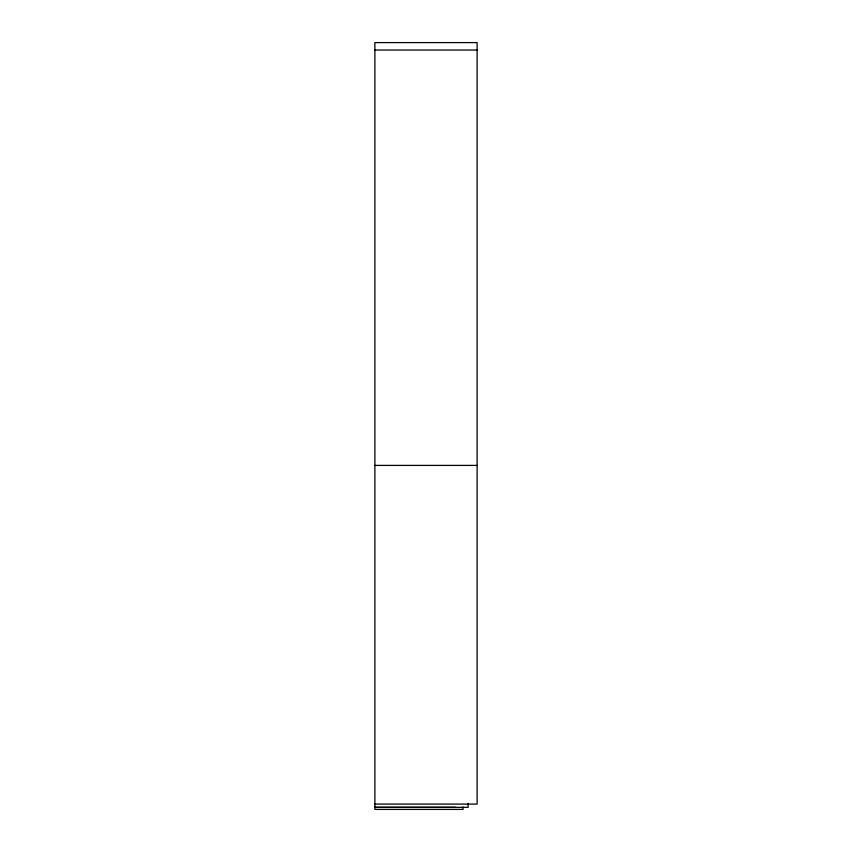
<?xml version="1.0" encoding="UTF-8"?>
<svg xmlns="http://www.w3.org/2000/svg" width="852" height="852" viewBox="0 0 852 852"><rect width="100%" height="100%" fill="white"/><g stroke="black" fill="none" stroke-linecap="round" stroke-linejoin="round"><path stroke-width="1.28" d="M374.88 50.044L477.12 50.044M374.88 465.405L477.12 465.405M374.88 804.086L477.12 804.086L477.12 42.6L374.88 42.6L374.88 809.4L463.062 809.4L463.062 806.951M374.88 807.302L455.394 807.302M374.88 807.345L468.174 807.345L468.174 803.361"/></g></svg>
